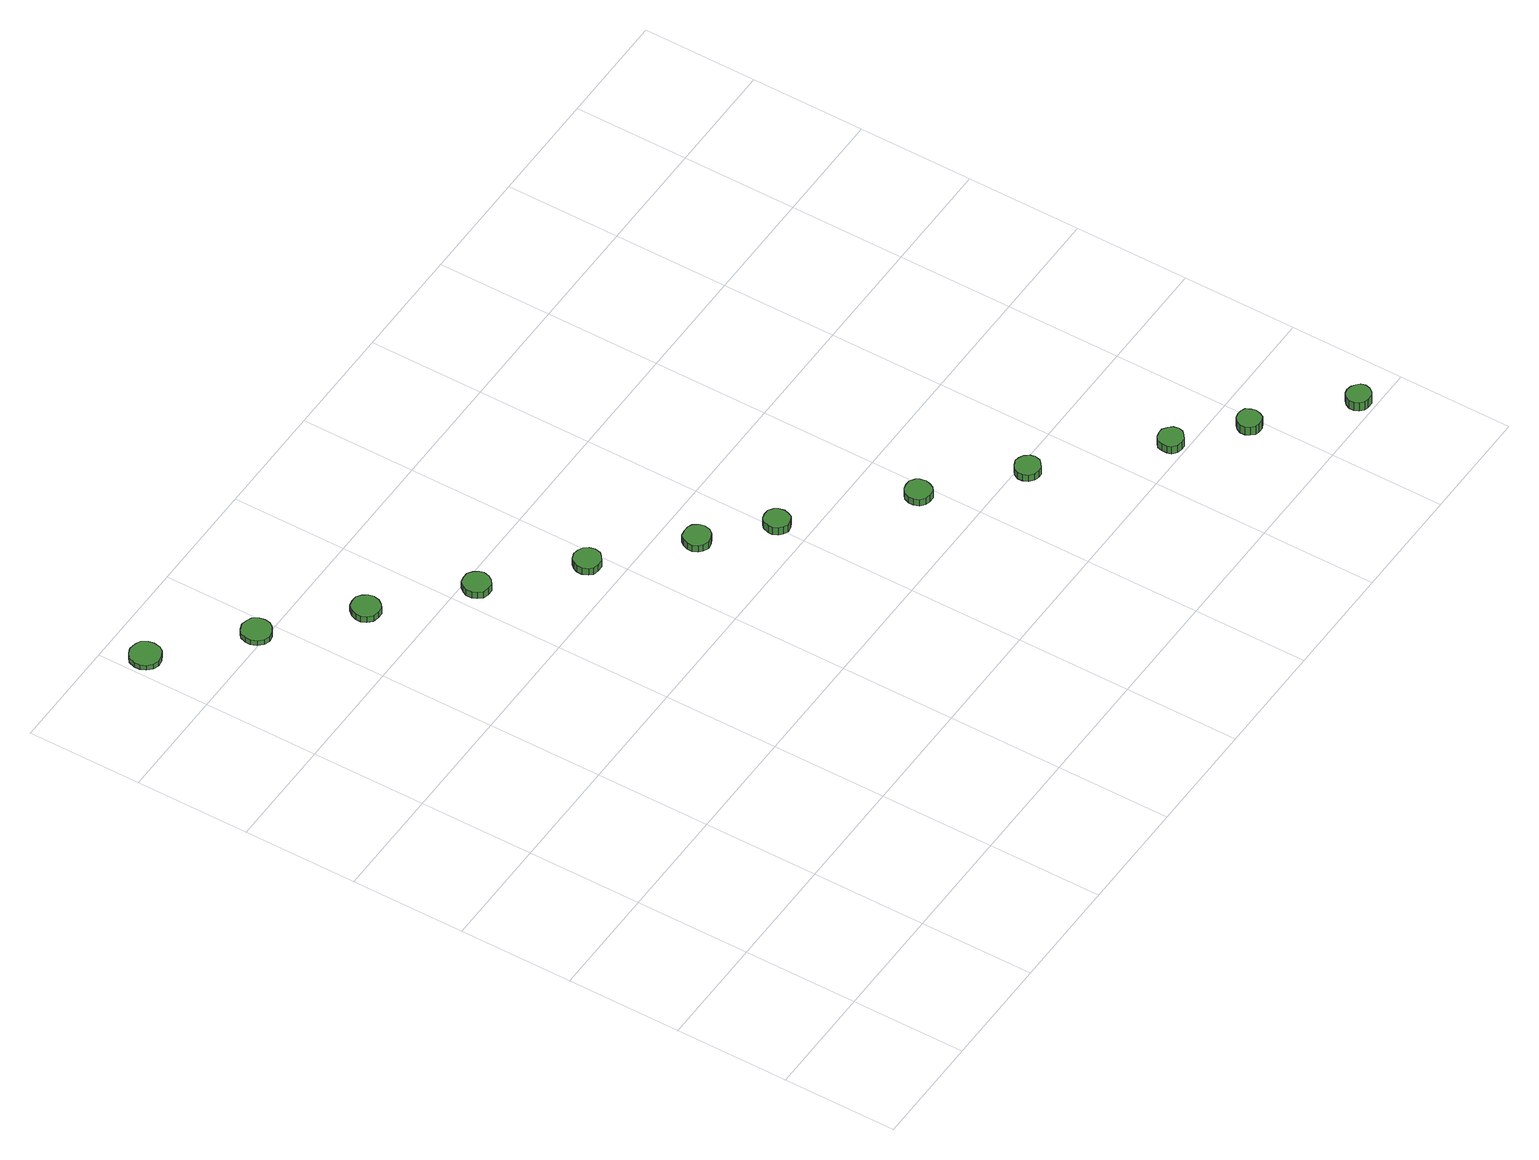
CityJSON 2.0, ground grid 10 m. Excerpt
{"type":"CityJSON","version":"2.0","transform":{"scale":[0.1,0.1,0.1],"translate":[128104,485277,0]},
"CityObjects":{
"tree1":{"type":"SolitaryVegetationObject","attributes":{"function":"something"},"geometry":[{"type":"MultiSurface","lod":"1","boundaries":[[[0,1,2,3,4,5,6,7,8,9,10,11,12,13,14]],[[15,16,17,18,19,20,21,22,23,24,25,26,27,28,29]],[[0,29,28,1]],[[1,28,27,2]],[[2,27,26,3]],[[3,26,25,4]],[[4,25,24,5]],[[5,24,23,6]],[[6,23,22,7]],[[7,22,21,8]],[[8,21,20,9]],[[9,20,19,10]],[[10,19,18,11]],[[11,18,17,12]],[[12,17,16,13]],[[13,16,15,14]],[[14,15,29,0]]]}]},
"tree2":{"type":"SolitaryVegetationObject","attributes":{"function":"something"},"geometry":[{"type":"MultiSurface","lod":"1","boundaries":[[[30,31,32,33,34,35,36,37,38,39,40,41,42,43,44]],[[45,46,47,48,49,50,51,52,53,54,55,56,57,58,59]],[[30,59,58,31]],[[31,58,57,32]],[[32,57,56,33]],[[33,56,55,34]],[[34,55,54,35]],[[35,54,53,36]],[[36,53,52,37]],[[37,52,51,38]],[[38,51,50,39]],[[39,50,49,40]],[[40,49,48,41]],[[41,48,47,42]],[[42,47,46,43]],[[43,46,45,44]],[[44,45,59,30]]]}]},
"tree3":{"type":"SolitaryVegetationObject","attributes":{"function":"something"},"geometry":[{"type":"MultiSurface","lod":"1","boundaries":[[[60,61,62,63,64,65,66,67,68,69,70,71,72,73,74]],[[75,76,77,78,79,80,81,82,83,84,85,86,87,88,89]],[[60,89,88,61]],[[61,88,87,62]],[[62,87,86,63]],[[63,86,85,64]],[[64,85,84,65]],[[65,84,83,66]],[[66,83,82,67]],[[67,82,81,68]],[[68,81,80,69]],[[69,80,79,70]],[[70,79,78,71]],[[71,78,77,72]],[[72,77,76,73]],[[73,76,75,74]],[[74,75,89,60]]]}]},
"tree4":{"type":"SolitaryVegetationObject","attributes":{"function":"something"},"geometry":[{"type":"MultiSurface","lod":"1","boundaries":[[[90,91,92,93,94,95,96,97,98,99,100,101,102,103,104]],[[105,106,107,108,109,110,111,112,113,114,115,116,117,118,119]],[[90,119,118,91]],[[91,118,117,92]],[[92,117,116,93]],[[93,116,115,94]],[[94,115,114,95]],[[95,114,113,96]],[[96,113,112,97]],[[97,112,111,98]],[[98,111,110,99]],[[99,110,109,100]],[[100,109,108,101]],[[101,108,107,102]],[[102,107,106,103]],[[103,106,105,104]],[[104,105,119,90]]]}]},
"tree5":{"type":"SolitaryVegetationObject","attributes":{"function":"something"},"geometry":[{"type":"MultiSurface","lod":"1","boundaries":[[[120,121,122,123,124,125,126,127,128,129,130,131,132,133,134]],[[135,136,137,138,139,140,141,142,143,144,145,146,147,148,149]],[[120,149,148,121]],[[121,148,147,122]],[[122,147,146,123]],[[123,146,145,124]],[[124,145,144,125]],[[125,144,143,126]],[[126,143,142,127]],[[127,142,141,128]],[[128,141,140,129]],[[129,140,139,130]],[[130,139,138,131]],[[131,138,137,132]],[[132,137,136,133]],[[133,136,135,134]],[[134,135,149,120]]]}]},
"tree6":{"type":"SolitaryVegetationObject","attributes":{"function":"something"},"geometry":[{"type":"MultiSurface","lod":"1","boundaries":[[[150,151,152,153,154,155,156,157,158,159,160,161,162,163,164]],[[165,166,167,168,169,170,171,172,173,174,175,176,177,178,179]],[[150,179,178,151]],[[151,178,177,152]],[[152,177,176,153]],[[153,176,175,154]],[[154,175,174,155]],[[155,174,173,156]],[[156,173,172,157]],[[157,172,171,158]],[[158,171,170,159]],[[159,170,169,160]],[[160,169,168,161]],[[161,168,167,162]],[[162,167,166,163]],[[163,166,165,164]],[[164,165,179,150]]]}]},
"tree7":{"type":"SolitaryVegetationObject","attributes":{"function":"something"},"geometry":[{"type":"MultiSurface","lod":"1","boundaries":[[[180,181,182,183,184,185,186,187,188,189,190,191,192,193,194]],[[195,196,197,198,199,200,201,202,203,204,205,206,207,208,209]],[[180,209,208,181]],[[181,208,207,182]],[[182,207,206,183]],[[183,206,205,184]],[[184,205,204,185]],[[185,204,203,186]],[[186,203,202,187]],[[187,202,201,188]],[[188,201,200,189]],[[189,200,199,190]],[[190,199,198,191]],[[191,198,197,192]],[[192,197,196,193]],[[193,196,195,194]],[[194,195,209,180]]]}]},
"tree8":{"type":"SolitaryVegetationObject","attributes":{"function":"something"},"geometry":[{"type":"MultiSurface","lod":"1","boundaries":[[[210,211,212,213,214,215,216,217,218,219,220,221,222,223,224]],[[225,226,227,228,229,230,231,232,233,234,235,236,237,238,239]],[[210,239,238,211]],[[211,238,237,212]],[[212,237,236,213]],[[213,236,235,214]],[[214,235,234,215]],[[215,234,233,216]],[[216,233,232,217]],[[217,232,231,218]],[[218,231,230,219]],[[219,230,229,220]],[[220,229,228,221]],[[221,228,227,222]],[[222,227,226,223]],[[223,226,225,224]],[[224,225,239,210]]]}]},
"tree9":{"type":"SolitaryVegetationObject","attributes":{"function":"something"},"geometry":[{"type":"MultiSurface","lod":"1","boundaries":[[[240,241,242,243,244,245,246,247,248,249,250,251,252,253,254]],[[255,256,257,258,259,260,261,262,263,264,265,266,267,268,269]],[[240,269,268,241]],[[241,268,267,242]],[[242,267,266,243]],[[243,266,265,244]],[[244,265,264,245]],[[245,264,263,246]],[[246,263,262,247]],[[247,262,261,248]],[[248,261,260,249]],[[249,260,259,250]],[[250,259,258,251]],[[251,258,257,252]],[[252,257,256,253]],[[253,256,255,254]],[[254,255,269,240]]]}]},
"tree10":{"type":"SolitaryVegetationObject","attributes":{"function":"something"},"geometry":[{"type":"MultiSurface","lod":"1","boundaries":[[[270,271,272,273,274,275,276,277,278,279,280,281,282,283,284]],[[285,286,287,288,289,290,291,292,293,294,295,296,297,298,299]],[[270,299,298,271]],[[271,298,297,272]],[[272,297,296,273]],[[273,296,295,274]],[[274,295,294,275]],[[275,294,293,276]],[[276,293,292,277]],[[277,292,291,278]],[[278,291,290,279]],[[279,290,289,280]],[[280,289,288,281]],[[281,288,287,282]],[[282,287,286,283]],[[283,286,285,284]],[[284,285,299,270]]]}]},
"tree11":{"type":"SolitaryVegetationObject","attributes":{"function":"something"},"geometry":[{"type":"MultiSurface","lod":"1","boundaries":[[[300,301,302,303,304,305,306,307,308,309,310,311,312,313,314]],[[315,316,317,318,319,320,321,322,323,324,325,326,327,328,329]],[[300,329,328,301]],[[301,328,327,302]],[[302,327,326,303]],[[303,326,325,304]],[[304,325,324,305]],[[305,324,323,306]],[[306,323,322,307]],[[307,322,321,308]],[[308,321,320,309]],[[309,320,319,310]],[[310,319,318,311]],[[311,318,317,312]],[[312,317,316,313]],[[313,316,315,314]],[[314,315,329,300]]]}]},
"tree12":{"type":"SolitaryVegetationObject","attributes":{"function":"something"},"geometry":[{"type":"MultiSurface","lod":"1","boundaries":[[[330,331,332,333,334,335,336,337,338,339,340,341,342,343,344]],[[345,346,347,348,349,350,351,352,353,354,355,356,357,358,359]],[[330,359,358,331]],[[331,358,357,332]],[[332,357,356,333]],[[333,356,355,334]],[[334,355,354,335]],[[335,354,353,336]],[[336,353,352,337]],[[337,352,351,338]],[[338,351,350,339]],[[339,350,349,340]],[[340,349,348,341]],[[341,348,347,342]],[[342,347,346,343]],[[343,346,345,344]],[[344,345,359,330]]]}]}
},
"vertices":[
[29,667,8],[28,672,8],[25,677,8],[20,679,8],[14,680,8],[9,678,8],[5,675,8],[3,669,8],[3,664,8],[5,659,8],[9,655,8],[14,653,8],[20,654,8],[25,657,8],[28,661,8],[28,661,3],[25,657,3],[20,654,3],[14,653,3],[9,655,3],[5,659,3],[3,664,3],[3,669,3],[5,675,3],[9,678,3],[14,680,3],[20,679,3],[25,677,3],[28,672,3],[29,667,3],
[97,607,8],[96,612,8],[93,617,8],[88,619,8],[83,620,8],[78,618,8],[74,615,8],[72,610,8],[72,605,8],[74,600,8],[78,596,8],[83,594,8],[88,595,8],[93,598,8],[96,602,8],[96,602,3],[93,598,3],[88,595,3],[83,594,3],[78,596,3],[74,600,3],[72,605,3],[72,610,3],[74,615,3],[78,618,3],[83,620,3],[88,619,3],[93,617,3],[96,612,3],[97,607,3],
[163,548,9],[162,553,9],[159,557,9],[155,560,9],[150,560,9],[145,559,9],[141,555,9],[139,550,9],[139,545,9],[141,541,9],[145,537,9],[150,536,9],[155,536,9],[159,539,9],[162,543,9],[162,543,3],[159,539,3],[155,536,3],[150,536,3],[145,537,3],[141,541,3],[139,545,3],[139,550,3],[141,555,3],[145,559,3],[150,560,3],[155,560,3],[159,557,3],[162,553,3],[163,548,3],
[231,489,9],[230,493,9],[227,497,9],[223,500,9],[218,500,9],[213,499,9],[210,495,9],[208,491,9],[208,486,9],[210,482,9],[213,478,9],[218,477,9],[223,477,9],[227,480,9],[230,484,9],[230,484,2],[227,480,2],[223,477,2],[218,477,2],[213,478,2],[210,482,2],[208,486,2],[208,491,2],[210,495,2],[213,499,2],[218,500,2],[223,500,2],[227,497,2],[230,493,2],[231,489,2],
[299,429,9],[298,434,9],[295,438,9],[291,440,9],[286,441,9],[281,439,9],[278,436,9],[276,432,9],[276,427,9],[278,422,9],[281,419,9],[286,418,9],[291,418,9],[295,421,9],[298,424,9],[298,424,2],[295,421,2],[291,418,2],[286,418,2],[281,419,2],[278,422,2],[276,427,2],[276,432,2],[278,436,2],[281,439,2],[286,441,2],[291,440,2],[295,438,2],[298,434,2],[299,429,2],
[366,370,9],[365,375,9],[362,379,9],[358,381,9],[353,381,9],[348,380,9],[345,377,9],[343,372,9],[343,367,9],[345,363,9],[348,360,9],[353,358,9],[358,359,9],[362,361,9],[365,365,9],[365,365,2],[362,361,2],[358,359,2],[353,358,2],[348,360,2],[345,363,2],[343,367,2],[343,372,2],[345,377,2],[348,380,2],[353,381,2],[358,381,2],[362,379,2],[365,375,2],[366,370,2],
[413,326,10],[412,331,10],[410,334,10],[406,337,10],[401,337,10],[397,336,10],[394,333,10],[392,328,10],[392,324,10],[394,320,10],[397,317,10],[401,315,10],[406,316,10],[410,318,10],[412,322,10],[412,322,2],[410,318,2],[406,316,2],[401,315,2],[397,317,2],[394,320,2],[392,324,2],[392,328,2],[394,333,2],[397,336,2],[401,337,2],[406,337,2],[410,334,2],[412,331,2],[413,326,2],
[500,250,9],[499,255,9],[497,258,9],[493,261,9],[488,261,9],[484,260,9],[480,257,9],[478,252,9],[478,248,9],[480,243,9],[484,240,9],[488,239,9],[493,239,9],[497,242,9],[499,246,9],[499,246,2],[497,242,2],[493,239,2],[488,239,2],[484,240,2],[480,243,2],[478,248,2],[478,252,2],[480,257,2],[484,260,2],[488,261,2],[493,261,2],[497,258,2],[499,255,2],[500,250,2],
[568,192,9],[567,196,9],[564,200,9],[560,202,9],[556,203,9],[552,201,9],[548,198,9],[546,194,9],[546,190,9],[548,185,9],[552,182,9],[556,181,9],[560,181,9],[564,184,9],[567,187,9],[567,187,2],[564,184,2],[560,181,2],[556,181,2],[552,182,2],[548,185,2],[546,190,2],[546,194,2],[548,198,2],[552,201,2],[556,203,2],[560,202,2],[564,200,2],[567,196,2],[568,192,2],
[654,113,9],[653,118,9],[650,121,9],[646,124,9],[642,124,9],[638,123,9],[634,120,9],[633,116,9],[633,111,9],[634,107,9],[638,104,9],[642,103,9],[646,103,9],[650,106,9],[653,109,9],[653,109,1],[650,106,1],[646,103,1],[642,103,1],[638,104,1],[634,107,1],[633,111,1],[633,116,1],[634,120,1],[638,123,1],[642,124,1],[646,124,1],[650,121,1],[653,118,1],[654,113,1],
[702,72,10],[701,76,10],[699,80,10],[695,82,10],[691,82,10],[687,81,10],[684,78,10],[682,74,10],[682,70,10],[684,66,10],[687,63,10],[691,62,10],[695,62,10],[699,64,10],[701,68,10],[701,68,1],[699,64,1],[695,62,1],[691,62,1],[687,63,1],[684,66,1],[682,70,1],[682,74,1],[684,78,1],[687,81,1],[691,82,1],[695,82,1],[699,80,1],[701,76,1],[702,72,1],
[771,14,10],[770,18,10],[767,21,10],[764,23,10],[759,24,10],[755,23,10],[752,20,10],[750,16,10],[750,12,10],[752,8,10],[755,5,10],[759,4,10],[764,4,10],[767,6,10],[770,10,10],[770,10,1],[767,6,1],[764,4,1],[759,4,1],[755,5,1],[752,8,1],[750,12,1],[750,16,1],[752,20,1],[755,23,1],[759,24,1],[764,23,1],[767,21,1],[770,18,1],[771,14,1]
]}
